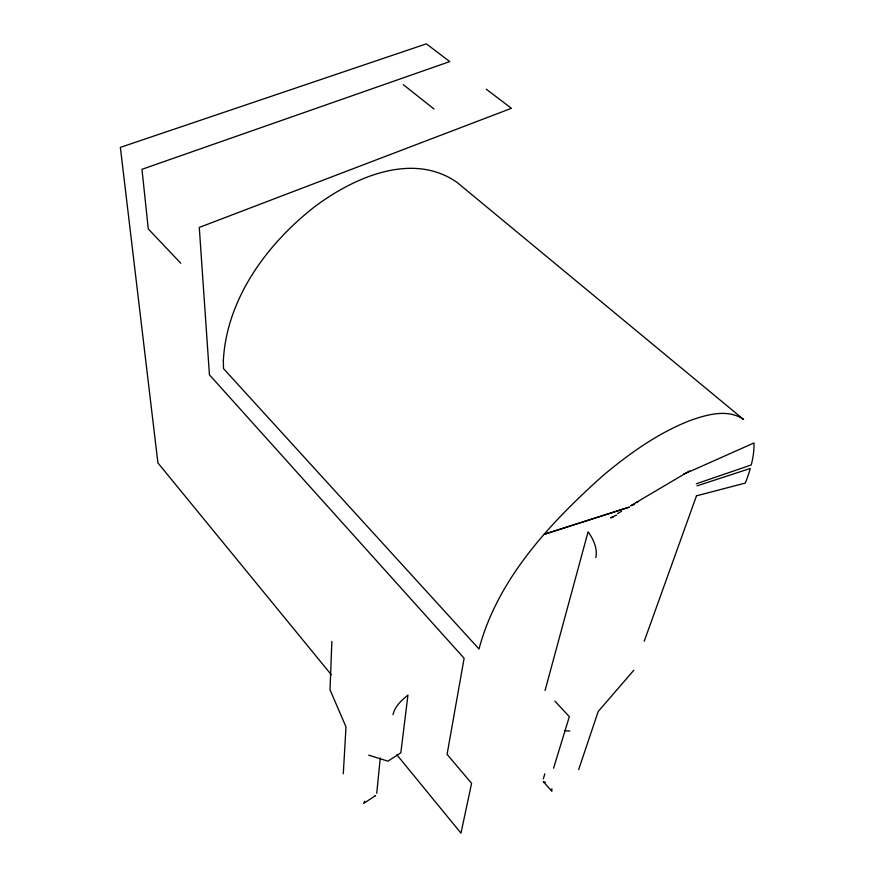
<?xml version="1.0" encoding="UTF-8"?>
<svg xmlns="http://www.w3.org/2000/svg" width="877" height="877" viewBox="0 0 877 877"><rect width="100%" height="100%" fill="white"/><g stroke="black" fill="none" stroke-linecap="round" stroke-linejoin="round"><path stroke-width="1.32" d="M331.868 641.372L330.015 689.793L345.998 726.89L343.291 773.788M376.737 793.301L380.267 757.947M364.755 801.194L363.637 803.464L375.575 795.603L375.038 795.801M393.006 714.678C394.814 706.391 401.578 700.23 407.937 695.11L400.833 752.806L387.919 761.159L368.713 755.152M595.834 557.564C597.785 548.355 593.301 539.114 588.094 531.78L545.066 690.473M551.852 788.697L551.852 791.284L543.312 781.615L545.384 782.361M543.28 778.995L544.836 773.788M553.562 768.208L569.337 716.662L554.911 701.096M578.634 769.666L598.202 711.488L633.808 670.247M644.233 641.24L696.524 495.724M617.616 513.571L621.574 511.203M689.826 470.796L630.64 505.766L634.455 504.505M689.991 471.442L753.979 442.951A185.672 66.148 -45.6 0 1 751.26 464.953L696.305 483.775M683.6 474.04L688.763 471.99M635.858 502.642L638.423 501.754M696.996 485.869L750.317 468.439A185.672 66.148 -45.6 0 1 745.286 483.063L696.459 495.845M616.564 515.062L610.6 517.781L613.22 517.112M564.404 730.684L569.82 731.045M486.22 89.191L511.455 108.288L199.276 227.428L209.439 374.819L464.119 658.265L447.084 754.352L471.585 783.358L460.984 833.15L396.897 754.856M403.288 84.63L434.005 109M180.805 263.243L148.29 228.963L141.975 169.305L449.758 61.587L426.332 43.85L120.368 147.38L157.915 462.924L331.342 674.786M223.35 360.392L223.492 368.592L479.006 648.991C497.73 578.557 550.394 522.659 603.376 475.257C630.048 453.025 658.879 432.416 691.536 419.984C707.827 414.393 728.129 408.748 743.575 419.447L457.038 182.394C411.861 150.866 352.379 178.097 313.56 207.575C266.498 244.705 226.781 298.794 223.35 360.392M629.182 507.158L544.244 534.29L629.182 507.158"/></g></svg>
